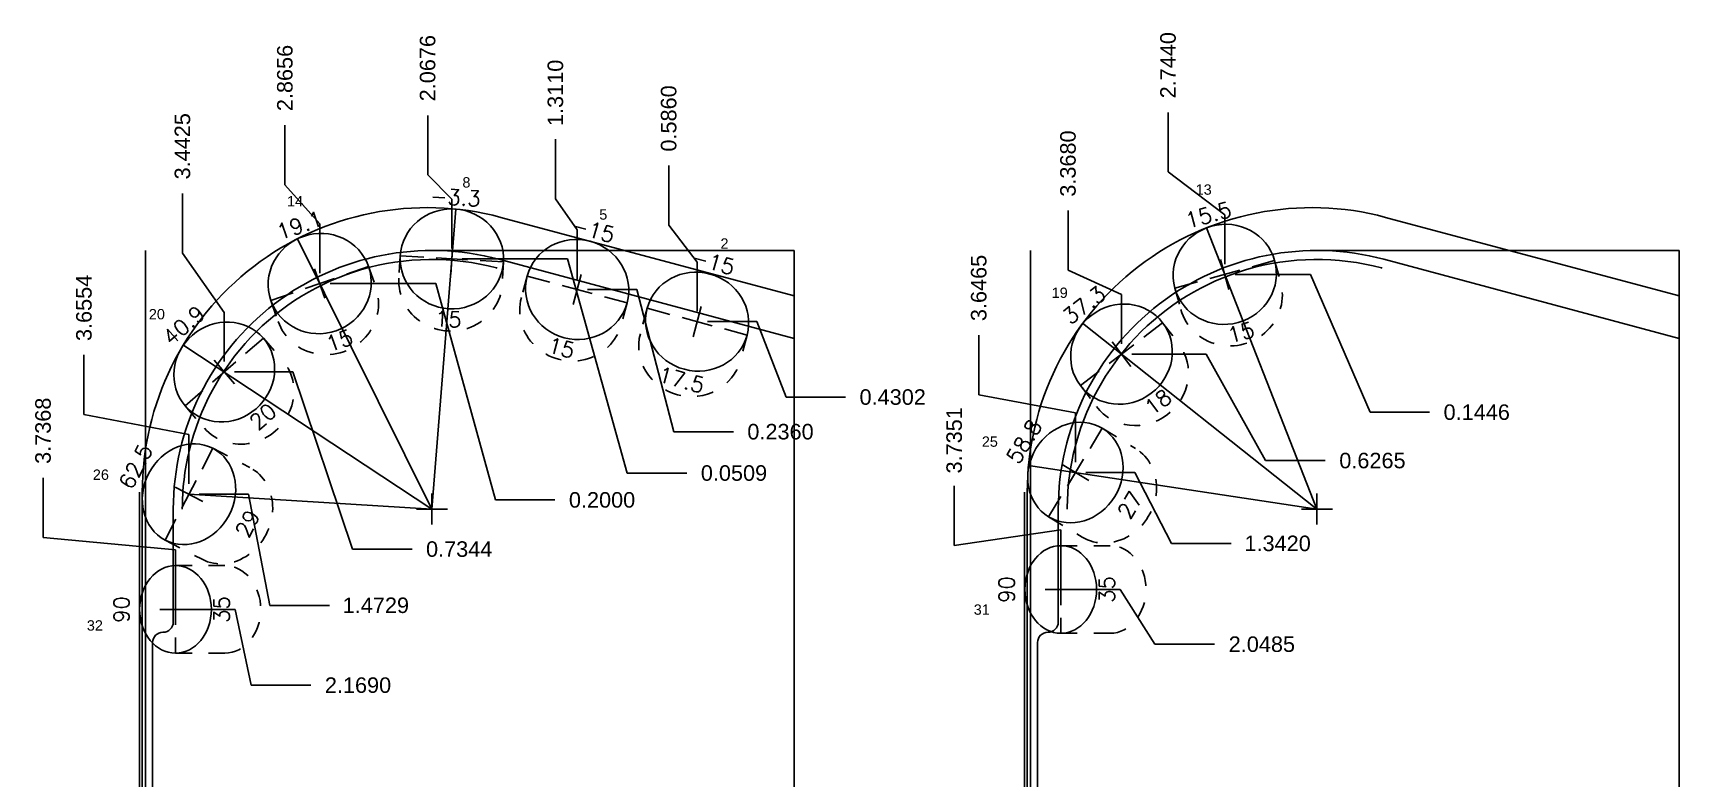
# Model space of a CAD drawing. Header units: inches. Extents: x 104.6 to 187.1, y -21.1 to -6.8.
# Drawn here: x 134.95 to 144.89, y -12.24 to -7.73 of the extents above; entities that cross this region are included whole.
import ezdxf
from ezdxf.enums import TextEntityAlignment as Align

# ---------------------------------------------------------------- set-up
doc = ezdxf.new("R2010")
doc.units = ezdxf.units.IN
doc.header["$MEASUREMENT"] = 0
doc.header["$PDMODE"] = 35
doc.linetypes.add('CENTER2', pattern=[1.125, 0.75, -0.125, 0.125, -0.125])
doc.linetypes.add('HIDDEN2', pattern=[0.1875, 0.125, -0.0625])
doc.layers.get('Defpoints').update_dxf_attribs({"color": 10})
doc.layers.add('Blade_5', color=7, linetype='Continuous', true_color=0x0066cc)
doc.layers.add('Blade_6', color=7, linetype='Continuous', true_color=0xc880f5)
doc.layers.add('CLine', color=5, linetype='CENTER2')
doc.styles.add('RomanS', font='romans')
doc.styles.get("Standard").update_dxf_attribs({"font": 'arial.ttf'})
doc.dimstyles.get("Standard").update_dxf_attribs({"dimtxt": 0.09375, "dimasz": 0.18, "dimexe": 0.18, "dimexo": 0.0625, "dimgap": 0.09, "dimtad": 0, "dimtih": 1, "dimtoh": 1, "dimdec": 4, "dimzin": 0, "dimdsep": 46, "dimtxsty": 'Standard', "dimcen": 0.09, "dimadec": 4, "dimazin": 0, "dimtfac": 1, "dimtdec": 4, "dimtofl": 0, "dimtmove": 0, "dimatfit": 3, "dimfxl": 1, "dimtolj": 1, "dimtzin": 0, "dimarcsym": 0})

# ---------------------------------------------------------------- blocks, each defined once
blk = doc.blocks.new('CMark')
at = {"layer": 'CLine'}
for p, q in [((-0.094, 0), (0.094, 0)), ((0, 0.094), (0, -0.094))]:
    blk.add_line(p, q, dxfattribs=at)
blk = doc.blocks.new('1613@15')
for p, q in [((-0.1705, 0), (-0.3125, 0)), ((0.1707, 0), (0.3125, 0))]:
    blk.add_line(p, q)
at = {"color": 8, "linetype": 'HIDDEN2', "ltscale": 0.5}
blk.add_line((-0.3125, 0), (-0.3125, -0.1346), dxfattribs=at)
at = {"color": 8, "linetype": 'HIDDEN2', "ltscale": 0.5, "flags": 128}
blk.add_lwpolyline([(0.3125, 0), (0.3125, -0.1346)], dxfattribs=at)
blk.add_ellipse((0, 0), major_axis=(-0.3125, 0), ratio=0.965926, start_param=-3.141592653589793, end_param=3.141592653589793)
at = {"color": 8, "linetype": 'HIDDEN2', "ltscale": 0.5}
blk.add_ellipse((0, -0.1346), major_axis=(-0.3125, 0), ratio=0.965926, start_param=0, end_param=3.141593, dxfattribs=at)
blk.add_blockref('CMark', (0, 0))
at = {"style": 'RomanS'}
blk.add_text('15', height=0.094, dxfattribs=at).set_placement((0, -0.3644), align=Align.MIDDLE_CENTER)
blk.add_attdef('ANG', text='', height=0.094, dxfattribs=at).set_placement((0, 0.2975), align=Align.BOTTOM_CENTER)
blk = doc.blocks.new('1613@20')
for p, q in [((-0.1705, 0), (-0.3125, 0)), ((0.1707, 0), (0.3125, 0))]:
    blk.add_line(p, q)
at = {"color": 8, "linetype": 'HIDDEN2', "ltscale": 0.5}
blk.add_line((-0.3125, 0), (-0.3125, -0.1779), dxfattribs=at)
at = {"color": 8, "linetype": 'HIDDEN2', "ltscale": 0.5, "flags": 128}
blk.add_lwpolyline([(0.3125, 0), (0.3125, -0.1779)], dxfattribs=at)
blk.add_ellipse((0, 0), major_axis=(-0.3125, 0), ratio=0.939693, start_param=-3.141592653589793, end_param=3.141592653589793)
at = {"color": 8, "linetype": 'HIDDEN2', "ltscale": 0.5}
blk.add_ellipse((0, -0.1779), major_axis=(-0.3125, 0), ratio=0.939693, start_param=0, end_param=3.141593, dxfattribs=at)
blk.add_blockref('CMark', (0, 0))
at = {"style": 'RomanS'}
blk.add_text('20', height=0.094, dxfattribs=at).set_placement((0, -0.3562), align=Align.MIDDLE_CENTER)
blk.add_attdef('ANG', text='', height=0.094, dxfattribs=at).set_placement((0, 0.2975), align=Align.BOTTOM_CENTER)
blk = doc.blocks.new('1613@17.5')
for p, q in [((-0.1705, 0), (-0.3125, 0)), ((0.1707, 0), (0.3125, 0))]:
    blk.add_line(p, q)
at = {"color": 8, "linetype": 'HIDDEN2', "ltscale": 0.5}
blk.add_line((-0.3125, 0), (-0.3125, -0.1591), dxfattribs=at)
at = {"color": 8, "linetype": 'HIDDEN2', "ltscale": 0.5, "flags": 128}
blk.add_lwpolyline([(0.3125, 0), (0.3125, -0.1591)], dxfattribs=at)
at = {"extrusion": (0, 0, -1)}
blk.add_ellipse((0, 0), major_axis=(-0.3125, 0), ratio=0.953717, start_param=-3.141592653589793, end_param=3.141592653589793, dxfattribs=at)
at = {"color": 8, "linetype": 'HIDDEN2', "ltscale": 0.5}
blk.add_ellipse((0, -0.1591), major_axis=(0.3125, 0), ratio=0.953717, start_param=3.141593, end_param=6.283185, dxfattribs=at)
blk.add_blockref('CMark', (0, 0))
at = {"style": 'RomanS'}
blk.add_text('17.5', height=0.094, dxfattribs=at).set_placement((0, -0.3644), align=Align.MIDDLE_CENTER)
blk.add_attdef('ANG', text='', height=0.094, dxfattribs=at).set_placement((0, 0.2975), align=Align.BOTTOM_CENTER)
blk = doc.blocks.new('1613@18')
for p, q in [((-0.1705, 0), (-0.3125, 0)), ((0.1707, 0), (0.3125, 0))]:
    blk.add_line(p, q)
at = {"color": 8, "linetype": 'HIDDEN2', "ltscale": 0.5}
blk.add_line((-0.3125, 0), (-0.3125, -0.1591), dxfattribs=at)
at = {"color": 8, "linetype": 'HIDDEN2', "ltscale": 0.5, "flags": 128}
blk.add_lwpolyline([(0.3125, 0), (0.3125, -0.1591)], dxfattribs=at)
at = {"extrusion": (0, 0, -1)}
blk.add_ellipse((0, 0), major_axis=(-0.3125, 0), ratio=0.95104, start_param=-3.141592653589793, end_param=3.141592653589793, dxfattribs=at)
at = {"color": 8, "linetype": 'HIDDEN2', "ltscale": 0.5}
blk.add_ellipse((0, -0.1607), major_axis=(0.3125, 0), ratio=0.953717, start_param=3.141593, end_param=6.283185, dxfattribs=at)
blk.add_blockref('CMark', (0, 0))
at = {"style": 'RomanS'}
blk.add_text('18', height=0.094, dxfattribs=at).set_placement((0, -0.3644), align=Align.MIDDLE_CENTER)
blk.add_attdef('ANG', text='', height=0.094, dxfattribs=at).set_placement((0, 0.2975), align=Align.BOTTOM_CENTER)
blk = doc.blocks.new('*D145')
at = {"layer": 'Blade_5', "color": 0, "lineweight": -2, "transparency": 16777216}
for p, q in [((138.787, -8.8937), (138.787, -8.5337)), ((138.9586, -9.1172), (138.787, -8.8937)), ((138.9586, -9.4147), (138.9586, -9.1172))]:
    blk.add_line(p, q, dxfattribs=at)
at = {"layer": 'Defpoints', "color": 0, "transparency": 16777216}
for p in [(138.787, -8.5337), (139.5446, -9.047), (138.9586, -9.4772)]:
    blk.add_point(p, dxfattribs=at)
at = {"layer": 'Blade_5', "color": 0, "transparency": 16777216, "insert": (138.787, -8.2493), "char_height": 0.09375, "attachment_point": 5, "rotation": 90}
blk.add_mtext('\\A1;0.5860', dxfattribs=at)
blk = doc.blocks.new('*D146')
at = {"layer": 'Blade_5', "color": 0, "lineweight": -2, "transparency": 16777216}
for p, q in [((138.1028, -8.7345), (138.1028, -8.3745)), ((138.2336, -8.9229), (138.1028, -8.7345)), ((138.2336, -9.2204), (138.2336, -8.9229))]:
    blk.add_line(p, q, dxfattribs=at)
at = {"layer": 'Defpoints', "color": 0, "transparency": 16777216}
for p in [(138.1028, -8.3745), (139.5446, -9.047), (138.2336, -9.2829)]:
    blk.add_point(p, dxfattribs=at)
at = {"layer": 'Blade_5', "color": 0, "transparency": 16777216, "insert": (138.1028, -8.0945), "char_height": 0.09375, "attachment_point": 5, "rotation": 90}
blk.add_mtext('\\A1;1.3110', dxfattribs=at)
blk = doc.blocks.new('*D147')
at = {"layer": 'Blade_5', "color": 0, "lineweight": -2, "transparency": 16777216}
for p, q in [((137.331, -8.5909), (137.331, -8.2309)), ((137.477, -8.7379), (137.331, -8.5909)), ((137.477, -9.0354), (137.477, -8.7379))]:
    blk.add_line(p, q, dxfattribs=at)
at = {"layer": 'Defpoints', "color": 0, "transparency": 16777216}
for p in [(137.331, -8.2309), (139.5446, -9.047), (137.477, -9.0979)]:
    blk.add_point(p, dxfattribs=at)
at = {"layer": 'Blade_5', "color": 0, "transparency": 16777216, "insert": (137.331, -7.9455), "char_height": 0.09375, "attachment_point": 5, "rotation": 90}
blk.add_mtext('\\A1;2.0676', dxfattribs=at)
blk = doc.blocks.new('*D148')
at = {"layer": 'Blade_5', "color": 0, "lineweight": -2, "transparency": 16777216}
for p, q in [((136.4687, -8.6502), (136.4687, -8.2902)), ((136.679, -8.887), (136.4687, -8.6502)), ((136.679, -9.1845), (136.679, -8.887))]:
    blk.add_line(p, q, dxfattribs=at)
at = {"layer": 'Defpoints', "color": 0, "transparency": 16777216}
for p in [(136.4687, -8.2902), (139.5446, -9.047), (136.679, -9.247)]:
    blk.add_point(p, dxfattribs=at)
at = {"layer": 'Blade_5', "color": 0, "transparency": 16777216, "insert": (136.4687, -8.0048), "char_height": 0.09375, "attachment_point": 5, "rotation": 90}
blk.add_mtext('\\A1;2.8656', dxfattribs=at)
blk = doc.blocks.new('*D149')
at = {"layer": 'Blade_5', "color": 0, "lineweight": -2, "transparency": 16777216}
for p, q in [((135.8501, -9.0624), (135.8501, -8.7024)), ((136.1021, -9.4213), (135.8501, -9.0624)), ((136.1021, -9.7188), (136.1021, -9.4213))]:
    blk.add_line(p, q, dxfattribs=at)
at = {"layer": 'Defpoints', "color": 0, "transparency": 16777216}
for p in [(135.8501, -8.7024), (139.5446, -9.047), (136.1021, -9.7813)]:
    blk.add_point(p, dxfattribs=at)
at = {"layer": 'Blade_5', "color": 0, "transparency": 16777216, "insert": (135.8501, -8.4174), "char_height": 0.09375, "attachment_point": 5, "rotation": 90}
blk.add_mtext('\\A1;3.4425', dxfattribs=at)
blk = doc.blocks.new('*D150')
at = {"layer": 'Blade_5', "color": 0, "lineweight": -2, "transparency": 16777216}
for p, q in [((139.0211, -9.4772), (139.3186, -9.4772)), ((139.3186, -9.4772), (139.4957, -9.9334)), ((139.4957, -9.9334), (139.8557, -9.9334))]:
    blk.add_line(p, q, dxfattribs=at)
at = {"layer": 'Defpoints', "color": 0, "transparency": 16777216}
for p in [(139.5446, -9.047), (138.9586, -9.4772), (139.8557, -9.9334)]:
    blk.add_point(p, dxfattribs=at)
at = {"layer": 'Blade_5', "color": 0, "transparency": 16777216, "insert": (140.1399, -9.9334), "char_height": 0.09375, "attachment_point": 5}
blk.add_mtext('\\A1;0.4302', dxfattribs=at)
blk = doc.blocks.new('*D151')
at = {"layer": 'Blade_5', "color": 0, "lineweight": -2, "transparency": 16777216}
for p, q in [((138.2961, -9.2829), (138.5936, -9.2829)), ((138.5936, -9.2829), (138.8177, -10.1427)), ((138.8177, -10.1427), (139.1777, -10.1427))]:
    blk.add_line(p, q, dxfattribs=at)
at = {"layer": 'Defpoints', "color": 0, "transparency": 16777216}
for p in [(139.5446, -9.047), (138.2336, -9.2829), (139.1777, -10.1427)]:
    blk.add_point(p, dxfattribs=at)
at = {"layer": 'Blade_5', "color": 0, "transparency": 16777216, "insert": (139.4622, -10.1427), "char_height": 0.09375, "attachment_point": 5}
blk.add_mtext('\\A1;0.2360', dxfattribs=at)
blk = doc.blocks.new('*D152')
at = {"layer": 'Blade_5', "color": 0, "lineweight": -2, "transparency": 16777216}
for p, q in [((137.5395, -9.0979), (138.1765, -9.0979)), ((138.1765, -9.0979), (138.5365, -10.3925)), ((138.5365, -10.3925), (138.8965, -10.3925))]:
    blk.add_line(p, q, dxfattribs=at)
at = {"layer": 'Defpoints', "color": 0, "transparency": 16777216}
for p in [(139.5446, -9.047), (137.477, -9.0979), (138.8965, -10.3925)]:
    blk.add_point(p, dxfattribs=at)
at = {"layer": 'Blade_5', "color": 0, "transparency": 16777216, "insert": (139.1812, -10.3925), "char_height": 0.09375, "attachment_point": 5}
blk.add_mtext('\\A1;0.0509', dxfattribs=at)
blk = doc.blocks.new('*D153')
at = {"layer": 'Blade_5', "color": 0, "lineweight": -2, "transparency": 16777216}
for p, q in [((136.7415, -9.247), (137.3798, -9.247)), ((137.3798, -9.247), (137.7398, -10.5548)), ((137.7398, -10.5548), (138.0998, -10.5548))]:
    blk.add_line(p, q, dxfattribs=at)
at = {"layer": 'Defpoints', "color": 0, "transparency": 16777216}
for p in [(139.5446, -9.047), (136.679, -9.247), (138.0998, -10.5548)]:
    blk.add_point(p, dxfattribs=at)
at = {"layer": 'Blade_5', "color": 0, "transparency": 16777216, "insert": (138.3843, -10.5548), "char_height": 0.09375, "attachment_point": 5}
blk.add_mtext('\\A1;0.2000', dxfattribs=at)
blk = doc.blocks.new('*D154')
at = {"layer": 'Blade_5', "color": 0, "lineweight": -2, "transparency": 16777216}
for p, q in [((136.1646, -9.7813), (136.517, -9.7813)), ((136.517, -9.7813), (136.877, -10.8521)), ((136.877, -10.8521), (137.237, -10.8521))]:
    blk.add_line(p, q, dxfattribs=at)
at = {"layer": 'Defpoints', "color": 0, "transparency": 16777216}
for p in [(139.5446, -9.047), (136.1021, -9.7813), (137.237, -10.8521)]:
    blk.add_point(p, dxfattribs=at)
at = {"layer": 'Blade_5', "color": 0, "transparency": 16777216, "insert": (137.5214, -10.8521), "char_height": 0.09375, "attachment_point": 5}
blk.add_mtext('\\A1;0.7344', dxfattribs=at)
blk = doc.blocks.new('*D168')
at = {"layer": 'Blade_5', "color": 0, "lineweight": -2, "transparency": 16777216}
for p, q in [((135.255, -10.0383), (135.255, -9.6783)), ((135.8892, -10.1598), (135.255, -10.0383)), ((135.8892, -10.4573), (135.8892, -10.1598))]:
    blk.add_line(p, q, dxfattribs=at)
at = {"layer": 'Defpoints', "color": 0, "transparency": 16777216}
for p in [(139.5446, -9.047), (135.255, -9.6783), (135.8892, -10.5198)]:
    blk.add_point(p, dxfattribs=at)
at = {"layer": 'Blade_5', "color": 0, "transparency": 16777216, "insert": (135.255, -9.394), "char_height": 0.09375, "attachment_point": 5, "rotation": 90}
blk.add_mtext('\\A1;3.6554', dxfattribs=at)
blk = doc.blocks.new('*D169')
at = {"layer": 'Blade_5', "color": 0, "lineweight": -2, "transparency": 16777216}
for p, q in [((135.9517, -10.5198), (136.2492, -10.5198)), ((136.2492, -10.5198), (136.3778, -11.1917)), ((136.3778, -11.1917), (136.7378, -11.1917))]:
    blk.add_line(p, q, dxfattribs=at)
at = {"layer": 'Defpoints', "color": 0, "transparency": 16777216}
for p in [(139.5446, -9.047), (135.8892, -10.5198), (136.7378, -11.1917)]:
    blk.add_point(p, dxfattribs=at)
at = {"layer": 'Blade_5', "color": 0, "transparency": 16777216, "insert": (137.018, -11.1917), "char_height": 0.09375, "attachment_point": 5}
blk.add_mtext('\\A1;1.4729', dxfattribs=at)
blk = doc.blocks.new('1313@35')
at = {"color": 8, "linetype": 'HIDDEN2', "ltscale": 0.5}
blk.add_line((-0.2645, 0), (-0.2645, -0.2983), dxfattribs=at)
for p, q in [((-0.1705, 0), (-0.2645, 0)), ((0.1707, 0), (0.2645, 0))]:
    blk.add_line(p, q)
at = {"color": 8, "linetype": 'HIDDEN2', "ltscale": 0.5, "flags": 128}
blk.add_lwpolyline([(0.2645, 0), (0.2645, -0.2983)], dxfattribs=at)
blk.add_ellipse((0, 0), major_axis=(0.2645, 0), ratio=0.819152)
at = {"color": 8, "linetype": 'HIDDEN2', "ltscale": 0.5}
blk.add_ellipse((0, -0.2983), major_axis=(0.2645, 0), ratio=0.819152, start_param=3.141593, end_param=6.283185, dxfattribs=at)
blk.add_blockref('CMark', (0, 0))
at = {"style": 'RomanS'}
blk.add_text('35', height=0.094, dxfattribs=at).set_placement((0, -0.2792), align=Align.MIDDLE_CENTER)
blk.add_attdef('ANG', text='', height=0.094, dxfattribs=at).set_placement((0, 0.2511), align=Align.BOTTOM_CENTER)
blk = doc.blocks.new('*D172')
at = {"layer": 'Blade_5', "color": 0, "lineweight": -2, "transparency": 16777216}
for p, q in [((135.008, -10.7811), (135.008, -10.4211)), ((135.8078, -10.8559), (135.008, -10.7811)), ((135.8078, -11.1534), (135.8078, -10.8559))]:
    blk.add_line(p, q, dxfattribs=at)
at = {"layer": 'Defpoints', "color": 0, "transparency": 16777216}
for p in [(139.5446, -9.047), (135.008, -10.4211), (135.8078, -11.2159)]:
    blk.add_point(p, dxfattribs=at)
at = {"layer": 'Blade_5', "color": 0, "transparency": 16777216, "insert": (135.008, -10.1364), "char_height": 0.09375, "attachment_point": 5, "rotation": 90}
blk.add_mtext('\\A1;3.7368', dxfattribs=at)
blk = doc.blocks.new('*D173')
at = {"layer": 'Blade_5', "color": 0, "lineweight": -2, "transparency": 16777216}
for p, q in [((135.8703, -11.2159), (136.1678, -11.2159)), ((136.1678, -11.2159), (136.265, -11.6743)), ((136.265, -11.6743), (136.625, -11.6743))]:
    blk.add_line(p, q, dxfattribs=at)
at = {"layer": 'Defpoints', "color": 0, "transparency": 16777216}
for p in [(139.5446, -9.047), (135.8078, -11.2159), (136.625, -11.6743)]:
    blk.add_point(p, dxfattribs=at)
at = {"layer": 'Blade_5', "color": 0, "transparency": 16777216, "insert": (136.9102, -11.6743), "char_height": 0.09375, "attachment_point": 5}
blk.add_mtext('\\A1;2.1690', dxfattribs=at)
blk = doc.blocks.new('1613@29')
for p, q in [((-0.1705, 0), (-0.3125, 0)), ((0.1707, 0), (0.3125, 0))]:
    blk.add_line(p, q)
at = {"color": 8, "linetype": 'HIDDEN2', "ltscale": 0.5}
blk.add_line((-0.3125, 0), (-0.3125, -0.2521), dxfattribs=at)
at = {"color": 8, "linetype": 'HIDDEN2', "ltscale": 0.5, "flags": 128}
blk.add_lwpolyline([(0.3125, 0), (0.3125, -0.2521)], dxfattribs=at)
blk.add_ellipse((0, 0), major_axis=(-0.3125, 0), ratio=0.874624, start_param=3.141593, end_param=9.424778)
at = {"color": 8, "linetype": 'HIDDEN2', "ltscale": 0.5}
blk.add_ellipse((0, -0.2521), major_axis=(-0.3125, 0), ratio=0.874624, start_param=0, end_param=3.141593, dxfattribs=at)
blk.add_blockref('CMark', (0, 0))
at = {"style": 'RomanS'}
blk.add_text('29', height=0.094, dxfattribs=at).set_placement((0.006, -0.3955), align=Align.MIDDLE_CENTER)
blk.add_attdef('ANG', text='', height=0.094, dxfattribs=at).set_placement((0, 0.2871), align=Align.BOTTOM_CENTER)
blk = doc.blocks.new('1613@27')
for p, q in [((-0.1705, 0), (-0.3125, 0)), ((0.1707, 0), (0.3125, 0))]:
    blk.add_line(p, q)
at = {"color": 8, "linetype": 'HIDDEN2', "ltscale": 0.5}
blk.add_line((-0.3125, 0), (-0.3125, -0.2361), dxfattribs=at)
at = {"color": 8, "linetype": 'HIDDEN2', "ltscale": 0.5, "flags": 128}
blk.add_lwpolyline([(0.3125, 0), (0.3125, -0.2361)], dxfattribs=at)
blk.add_ellipse((0, 0), major_axis=(-0.3125, 0), ratio=0.891008, start_param=3.141593, end_param=9.424778)
at = {"color": 8, "linetype": 'HIDDEN2', "ltscale": 0.5}
blk.add_ellipse((0, -0.2361), major_axis=(-0.3125, 0), ratio=0.891008, start_param=0, end_param=3.141593, dxfattribs=at)
blk.add_blockref('CMark', (0, 0))
at = {"style": 'RomanS'}
blk.add_text('27', height=0.094, dxfattribs=at).set_placement((0.003, -0.3835), align=Align.MIDDLE_CENTER)
blk.add_attdef('ANG', text='', height=0.094, dxfattribs=at).set_placement((0, 0.2871), align=Align.BOTTOM_CENTER)
blk = doc.blocks.new('*D177')
at = {"layer": 'Blade_6', "color": 0, "lineweight": -2, "transparency": 16777216}
for p, q in [((141.8033, -8.5728), (141.8033, -8.2128)), ((142.146, -8.8315), (141.8033, -8.5728)), ((142.146, -9.129), (142.146, -8.8315))]:
    blk.add_line(p, q, dxfattribs=at)
at = {"layer": 'Defpoints', "color": 0, "transparency": 16777216}
for p in [(141.8033, -8.2128), (144.89, -9.047), (142.146, -9.1915)]:
    blk.add_point(p, dxfattribs=at)
at = {"layer": 'Blade_6', "color": 0, "transparency": 16777216, "insert": (141.8033, -7.9276), "char_height": 0.09375, "attachment_point": 5, "rotation": 90}
blk.add_mtext('\\A1;2.7440', dxfattribs=at)
blk = doc.blocks.new('*D178')
at = {"layer": 'Blade_6', "color": 0, "lineweight": -2, "transparency": 16777216}
for p, q in [((141.199, -9.1662), (141.199, -8.8062)), ((141.522, -9.3134), (141.199, -9.1662)), ((141.522, -9.6109), (141.522, -9.3134))]:
    blk.add_line(p, q, dxfattribs=at)
at = {"layer": 'Defpoints', "color": 0, "transparency": 16777216}
for p in [(141.199, -8.8062), (144.89, -9.047), (141.522, -9.6734)]:
    blk.add_point(p, dxfattribs=at)
at = {"layer": 'Blade_6', "color": 0, "transparency": 16777216, "insert": (141.199, -8.5218), "char_height": 0.09375, "attachment_point": 5, "rotation": 90}
blk.add_mtext('\\A1;3.3680', dxfattribs=at)
blk = doc.blocks.new('*D179')
at = {"layer": 'Blade_6', "color": 0, "lineweight": -2, "transparency": 16777216}
for p, q in [((140.66, -9.9185), (140.66, -9.5585)), ((141.2435, -10.0289), (140.66, -9.9185)), ((141.2435, -10.3264), (141.2435, -10.0289))]:
    blk.add_line(p, q, dxfattribs=at)
at = {"layer": 'Defpoints', "color": 0, "transparency": 16777216}
for p in [(144.89, -9.047), (140.66, -9.5585), (141.2435, -10.3889)]:
    blk.add_point(p, dxfattribs=at)
at = {"layer": 'Blade_6', "color": 0, "transparency": 16777216, "insert": (140.66, -9.2736), "char_height": 0.09375, "attachment_point": 5, "rotation": 90}
blk.add_mtext('\\A1;3.6465', dxfattribs=at)
blk = doc.blocks.new('*D180')
at = {"layer": 'Blade_6', "color": 0, "lineweight": -2, "transparency": 16777216}
for p, q in [((140.5116, -10.8298), (140.5116, -10.4698)), ((141.1549, -10.7355), (140.5116, -10.8298)), ((141.1549, -11.033), (141.1549, -10.7355))]:
    blk.add_line(p, q, dxfattribs=at)
at = {"layer": 'Defpoints', "color": 0, "transparency": 16777216}
for p in [(144.89, -9.047), (140.5116, -10.4698), (141.1549, -11.0955)]:
    blk.add_point(p, dxfattribs=at)
at = {"layer": 'Blade_6', "color": 0, "transparency": 16777216, "insert": (140.5116, -10.1943), "char_height": 0.09375, "attachment_point": 5, "rotation": 90}
blk.add_mtext('\\A1;3.7351', dxfattribs=at)
blk = doc.blocks.new('*D181')
at = {"layer": 'Blade_6', "color": 0, "lineweight": -2, "transparency": 16777216}
for p, q in [((142.2085, -9.1915), (142.6631, -9.1915)), ((142.6631, -9.1915), (143.0231, -10.0247)), ((143.0231, -10.0247), (143.3831, -10.0247))]:
    blk.add_line(p, q, dxfattribs=at)
at = {"layer": 'Defpoints', "color": 0, "transparency": 16777216}
for p in [(144.89, -9.047), (142.146, -9.1915), (143.3831, -10.0247)]:
    blk.add_point(p, dxfattribs=at)
at = {"layer": 'Blade_6', "color": 0, "transparency": 16777216, "insert": (143.6677, -10.0247), "char_height": 0.09375, "attachment_point": 5}
blk.add_mtext('\\A1;0.1446', dxfattribs=at)
blk = doc.blocks.new('*D182')
at = {"layer": 'Blade_6', "color": 0, "lineweight": -2, "transparency": 16777216}
for p, q in [((141.5845, -9.6734), (142.0328, -9.6734)), ((142.0328, -9.6734), (142.3928, -10.3171)), ((142.3928, -10.3171), (142.7528, -10.3171))]:
    blk.add_line(p, q, dxfattribs=at)
at = {"layer": 'Defpoints', "color": 0, "transparency": 16777216}
for p in [(144.89, -9.047), (141.522, -9.6734), (142.7528, -10.3171)]:
    blk.add_point(p, dxfattribs=at)
at = {"layer": 'Blade_6', "color": 0, "transparency": 16777216, "insert": (143.0378, -10.3171), "char_height": 0.09375, "attachment_point": 5}
blk.add_mtext('\\A1;0.6265', dxfattribs=at)
blk = doc.blocks.new('*D183')
at = {"layer": 'Blade_6', "color": 0, "lineweight": -2, "transparency": 16777216}
for p, q in [((141.306, -10.3889), (141.6035, -10.3889)), ((141.6035, -10.3889), (141.825, -10.8176)), ((141.825, -10.8176), (142.185, -10.8176))]:
    blk.add_line(p, q, dxfattribs=at)
at = {"layer": 'Defpoints', "color": 0, "transparency": 16777216}
for p in [(144.89, -9.047), (141.2435, -10.3889), (142.185, -10.8176)]:
    blk.add_point(p, dxfattribs=at)
at = {"layer": 'Blade_6', "color": 0, "transparency": 16777216, "insert": (142.465, -10.8176), "char_height": 0.09375, "attachment_point": 5}
blk.add_mtext('\\A1;1.3420', dxfattribs=at)
blk = doc.blocks.new('*D184')
at = {"layer": 'Blade_6', "color": 0, "lineweight": -2, "transparency": 16777216}
for p, q in [((141.2174, -11.0955), (141.5149, -11.0955)), ((141.5149, -11.0955), (141.7242, -11.4268)), ((141.7242, -11.4268), (142.0842, -11.4268))]:
    blk.add_line(p, q, dxfattribs=at)
at = {"layer": 'Defpoints', "color": 0, "transparency": 16777216}
for p in [(144.89, -9.047), (141.1549, -11.0955), (142.0842, -11.4268)]:
    blk.add_point(p, dxfattribs=at)
at = {"layer": 'Blade_6', "color": 0, "transparency": 16777216, "insert": (142.3699, -11.4268), "char_height": 0.09375, "attachment_point": 5}
blk.add_mtext('\\A1;2.0485', dxfattribs=at)

msp = doc.modelspace()

# ---------------------------------------------------------------- linework, layer by layer
at = {"color": 5}
for p, q in [((137.77226, -8.8468), (139.5446, -9.32169)), ((143.11765, -8.8468), (144.88998, -9.32169)), ((135.5911, -10.50819), (135.5911, -17.54696)), ((135.6071, -10.50819), (135.6071, -17.54696)), ((140.93648, -10.50819), (140.93648, -17.54696)), ((140.95248, -10.50819), (140.95248, -17.54696))]:
    msp.add_line(p, q, dxfattribs=at)
for p, q in [((135.6271, -9.04696), (135.6271, -17.54696)), ((139.5446, -9.04696), (137.3571, -9.04696)), ((139.5446, -9.04696), (139.5446, -17.54696)), ((140.97248, -9.04696), (140.97248, -17.54696)), ((144.88998, -9.04696), (142.70248, -9.04696)), ((144.88998, -9.04696), (144.88998, -17.54696)), ((137.7615, -9.1002), (139.5446, -9.57798)), ((143.10689, -9.1002), (144.88998, -9.57798)), ((135.7946, -11.29178), (135.7946, -10.60946)), ((141.13998, -11.29178), (141.13998, -10.60946)), ((135.6696, -16.35428), (135.6696, -11.41678)), ((141.01498, -16.35428), (141.01498, -11.41678))]:
    msp.add_line(p, q)
at = {"color": 1}
for p, q in [((137.74745, -9.15265), (137.75034, -9.15343)), ((143.09283, -9.15265), (143.09573, -9.15343))]:
    msp.add_line(p, q, dxfattribs=at)
at = {"color": 5}
for centre in [(137.3271, -10.50819), (142.67248, -10.50819)]:
    msp.add_arc(centre, 1.72, 75, 180, dxfattribs=at)
for centre, radius, start, end in [((137.3571, -10.60946), 1.5625, 75, 180), ((142.70248, -10.60946), 1.5625, 75, 180), ((135.7321, -11.29178), 0.0625, 270, 0), ((141.07748, -11.29178), 0.0625, 270, 0), ((135.7321, -11.41678), 0.0625, 90, 180), ((141.07748, -11.41678), 0.0625, 90, 180)]:
    msp.add_arc(centre, radius, start, end)
at = {"color": 1}
for centre, start, end in [((137.3571, -10.60946), 75, 106.391893), ((142.70248, -10.60946), 75, 106.391893), ((137.3571, -10.60946), 106.391893, 136.598053), ((142.70248, -10.60946), 106.391893, 136.598053), ((137.3571, -10.60946), 136.598053, 166.546145), ((142.70248, -10.60946), 136.598053, 166.546145), ((137.3571, -10.60946), 166.546145, 180), ((142.70248, -10.60946), 166.546145, 180)]:
    msp.add_arc(centre, 1.5082, start, end, dxfattribs=at)
at = {"layer": 'Blade_5'}
for q in [(137.50089, -8.797), (136.54438, -8.9766), (135.8521, -9.61637), (135.88923, -10.51982)]:
    msp.add_line((137.3571, -10.60946), q, dxfattribs=at)
at = {"layer": 'Blade_6'}
for q in [(142.03573, -8.9104), (141.28713, -9.48724), (140.96014, -10.34607)]:
    msp.add_line((142.70248, -10.60946), q, dxfattribs=at)

# ---------------------------------------------------------------- block references
for p in [(137.3571, -10.60946), (142.70248, -10.60946)]:
    msp.add_blockref('CMark', p)
at = {"layer": 'Blade_5'}
for name, p, rotation, values in [('1613@15', (137.47701, -9.09791), 356.7, {'ANG': '-3.3'}), ('1613@15', (136.67896, -9.24698), 19.1, {'ANG': '19.1'}), ('1613@15', (138.23363, -9.28292), 345, {'ANG': '-15'}), ('1613@17.5', (138.95857, -9.47717), 345, {'ANG': '-15'}), ('1613@20', (136.1021, -9.78134), 40.9, {'ANG': '40.9'}), ('1613@29', (135.88923, -10.51982), 62.50000000000001, {'ANG': '62.5'}), ('1313@35', (135.80776, -11.21591), 90, {'ANG': '90'})]:
    msp.add_blockref(name, p, dxfattribs=dict(at, rotation=rotation)).add_auto_attribs(values)
at = {"layer": 'Blade_6'}
for name, p, rotation, values in [('1613@15', (142.14596, -9.19152), 15.5, {'ANG': '15.5'}), ('1613@18', (141.52197, -9.67344), 37.3, {'ANG': '37.3'}), ('1613@27', (141.24352, -10.38891), 58.8, {'ANG': '58.8'}), ('1313@35', (141.15488, -11.09549), 90, {'ANG': '90'})]:
    msp.add_blockref(name, p, dxfattribs=dict(at, rotation=rotation)).add_auto_attribs(values)

# ---------------------------------------------------------------- texts
at = {"layer": 'Blade_5', "char_height": 0.0625, "attachment_point": 1}
for s, insert in [('8', (137.54088, -8.60421)), ('14', (136.48131, -8.71782)), ('5', (138.36742, -8.79857)), ('2', (139.09941, -8.97404)), ('20', (135.64668, -9.40079)), ('26', (135.30847, -10.37068)), ('32', (135.27209, -11.28153))]:
    msp.add_mtext_dynamic_manual_height_columns(s, width=0.1696443, gutter_width=0.3125, heights=[0], dxfattribs=dict(at, insert=insert))
at = {"layer": 'Blade_6', "char_height": 0.0625, "attachment_point": 1}
for s, insert in [('13', (141.96986, -8.64764)), ('19', (141.10011, -9.27121)), ('25', (140.67817, -10.17092)), ('31', (140.62955, -11.18592))]:
    msp.add_mtext_dynamic_manual_height_columns(s, width=0.1696443, gutter_width=0.3125, heights=[0], dxfattribs=dict(at, insert=insert))

# ---------------------------------------------------------------- dimensions: what is measured, and where the dimension line sits
at = {"layer": 'Blade_5'}
for feature_location, offset, dtype, origin, picture, middle in [((137.47701, -9.09791), (-0.14597, 0.86705), 1, (139.5446, -9.04696), '*D147', (137.33104, -7.94549)), ((136.67896, -9.24698), (-0.21026, 0.9568), 1, (139.5446, -9.04696), '*D148', (136.4687, -8.00481)), ((138.23363, -9.28292), (-0.13086, 0.90844), 1, (139.5446, -9.04696), '*D146', (138.10277, -8.09446)), ((138.95857, -9.47717), (-0.17155, 0.94343), 1, (139.5446, -9.04696), '*D145', (138.78702, -8.2493)), ((136.1021, -9.78134), (-0.25204, 1.07898), 1, (139.5446, -9.04696), '*D149', (135.85006, -8.41744)), ((135.80776, -11.21591), (-0.79972, 0.7948), 1, (139.5446, -9.04696), '*D172', (135.00804, -10.13645)), ((135.88923, -10.51982), (-0.63426, 0.84148), 1, (139.5446, -9.04696), '*D168', (135.25496, -9.39397)), ((135.8077596, -11.2159104), (0.8172133, -0.4583464), 0, (139.5445953, -9.0469596), '*D173', (136.9102108, -11.6742568)), ((135.88923, -10.51982), (0.84854, -0.67191), 0, (139.5446, -9.04696), '*D169', (137.01804, -11.19172)), ((136.1021, -9.78134), (1.13492, -1.07072), 0, (139.5446, -9.04696), '*D154', (137.52143, -10.85206)), ((136.67896, -9.24698), (1.42085, -1.30785), 0, (139.5446, -9.04696), '*D153', (138.38425, -10.55483)), ((137.477014, -9.097906), (1.419529, -1.294552), 0, (139.544595, -9.04696), '*D152', (139.181237, -10.392458)), ((138.23363, -9.28292), (0.94411, -0.85973), 0, (139.5446, -9.04696), '*D151', (139.46218, -10.14266)), ((138.95857, -9.47717), (0.89717, -0.45628), 0, (139.5446, -9.04696), '*D150', (140.13986, -9.93345))]:
    dim = msp.add_ordinate_dim(feature_location=feature_location, offset=offset, dtype=dtype, origin=origin, dimstyle='Standard', dxfattribs=at)
    dim.commit()
    dim.dimension.update_dxf_attribs({"geometry": picture, "text_midpoint": middle})
at = {"layer": 'Blade_6'}
for feature_location, offset, dtype, origin, picture, middle in [((142.14596, -9.19152), (-0.34263, 0.97869), 1, (144.88998, -9.04696), '*D177', (141.80333, -7.92759)), ((141.52197, -9.67344), (-0.32298, 0.86723), 1, (144.88998, -9.04696), '*D178', (141.19899, -8.5218)), ((141.15488, -11.09549), (-0.64332, 0.62571), 1, (144.88998, -9.04696), '*D180', (140.51156, -10.19426)), ((141.24352, -10.38891), (-0.58353, 0.83039), 1, (144.88998, -9.04696), '*D179', (140.66, -9.27361)), ((141.15488, -11.09549), (0.92931, -0.3313), 0, (144.88998, -9.04696), '*D184', (142.36994, -11.42679)), ((141.243524, -10.388912), (0.941493, -0.428708), 0, (144.889983, -9.04696), '*D183', (142.465042, -10.81762)), ((141.52197, -9.67344), (1.23084, -0.64371), 0, (144.88998, -9.04696), '*D182', (143.03776, -10.31715)), ((142.14596, -9.19152), (1.23713, -0.83323), 0, (144.88998, -9.04696), '*D181', (143.66766, -10.02475))]:
    dim = msp.add_ordinate_dim(feature_location=feature_location, offset=offset, dtype=dtype, origin=origin, dimstyle='Standard', dxfattribs=at)
    dim.commit()
    dim.dimension.update_dxf_attribs({"geometry": picture, "text_midpoint": middle})

doc.saveas('drawing.dxf')
